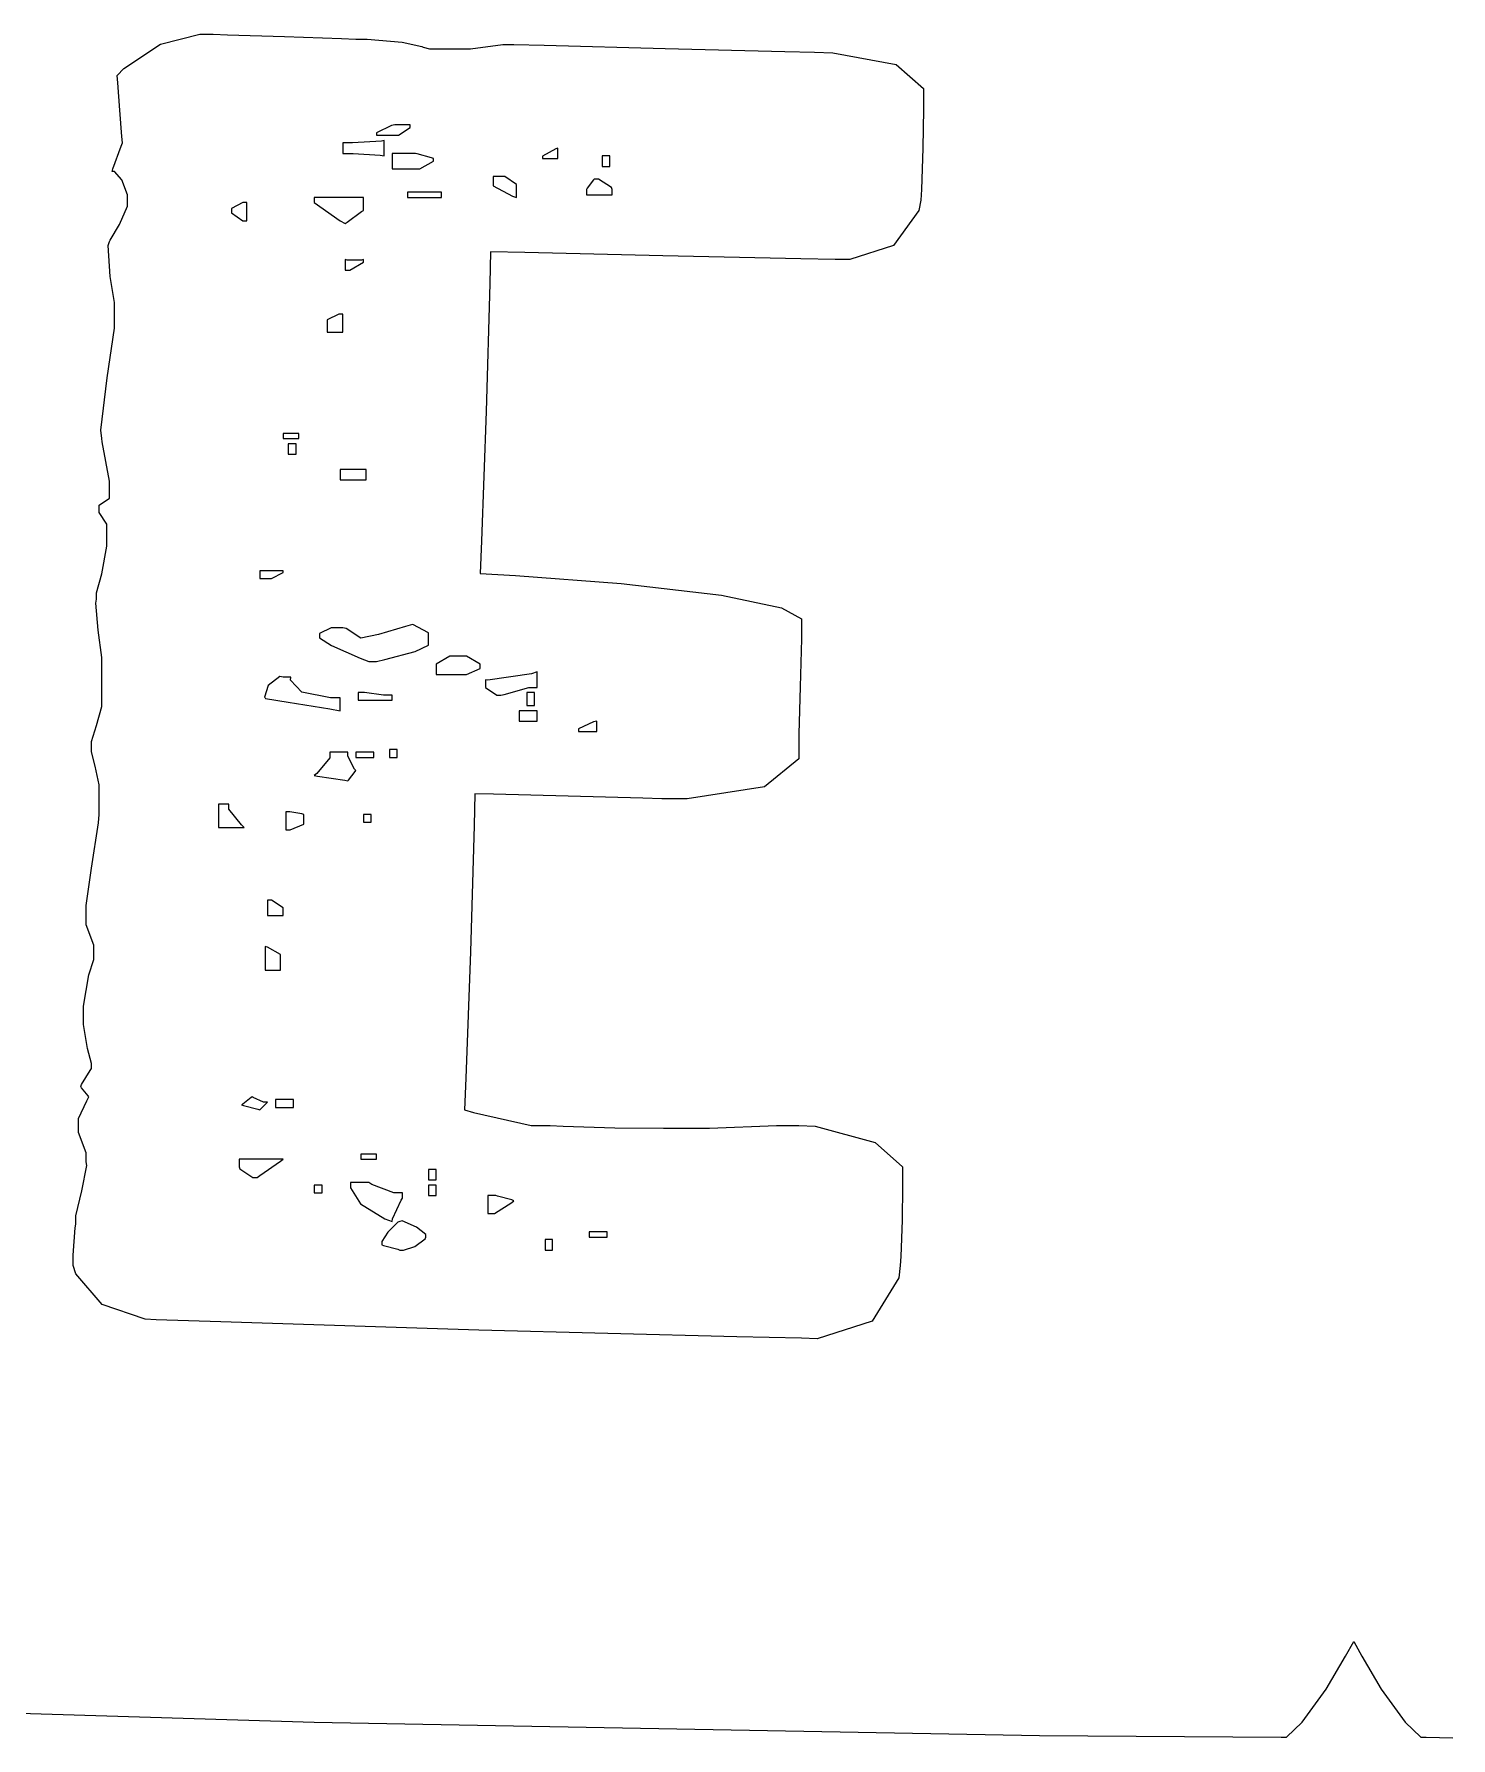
# Model space of a CAD drawing. Extents: x 71 to 283, y 22 to 328.
# Drawn here: x 154.13 to 173.41, y 21.55 to 44.73 of the extents above; entities that cross this region are included whole.
import ezdxf

# ---------------------------------------------------------------- set-up
doc = ezdxf.new("R2010")
doc.units = 0
doc.header["$MEASUREMENT"] = 0

msp = doc.modelspace()

# ---------------------------------------------------------------- linework, layer by layer
at = {"color": 7}
for points in [[(156.563, 44.7326), (156.756, 44.7241), (157.533, 44.698), (158.309, 44.6719), (158.503, 44.6624), (158.66, 44.6624), (159.133, 44.6222), (159.402, 44.5657), (159.42, 44.5562), (159.508, 44.5301), (160.063, 44.534), (160.506, 44.5904), (160.654, 44.5904), (161.069, 44.5823), (162.713, 44.5382), (164.341, 44.4955), (164.747, 44.486), (164.994, 44.4775), (165.858, 44.3177), (166.229, 43.9939), (166.229, 43.8849), (166.229, 43.7099), (166.223, 43.1807), (166.202, 42.6159), (166.194, 42.4737), (166.166, 42.3333), (165.822, 41.8578), (165.227, 41.6638), (165.03, 41.6638), (164.561, 41.6733), (162.683, 41.716), (160.805, 41.7601), (160.338, 41.7682), (160.328, 41.3371), (160.28, 39.5951), (160.213, 37.8354), (160.197, 37.3944), (160.677, 37.3669), (162.115, 37.2551), (163.481, 37.0995), (164.298, 36.9231), (164.571, 36.7743), (164.571, 36.7249), (164.571, 36.5054), (164.553, 35.8482), (164.535, 35.2089), (164.535, 34.9953), (164.535, 34.8699), (164.064, 34.4895), (163.015, 34.3256), (162.667, 34.3256), (162.41, 34.3352), (161.396, 34.3614), (160.38, 34.3876), (160.125, 34.3958), (160.116, 33.9645), (160.067, 32.2447), (160.001, 30.5249), (159.985, 30.0922), (160.107, 30.0578), (160.889, 29.88), (161.149, 29.88), (161.326, 29.8717), (162.031, 29.8511), (162.693, 29.8456), (162.913, 29.8456), (163.318, 29.8456), (164.23, 29.88), (164.535, 29.88), (164.755, 29.8717), (165.571, 29.6513), (165.946, 29.3205), (165.946, 29.2103), (165.946, 29.0559), (165.941, 28.5929), (165.92, 28.0996), (165.912, 27.9756), (165.894, 27.8088), (165.531, 27.2176), (164.782, 26.9792), (164.571, 26.9875), (163.689, 27.0054), (160.179, 27.0977), (156.669, 27.208), (155.787, 27.2342), (155.637, 27.2438), (155.05, 27.4464), (154.692, 27.8612), (154.657, 27.9756), (154.657, 28.1175), (154.684, 28.4868), (154.693, 28.5392), (154.693, 28.6522), (154.776, 28.9898), (154.842, 29.3343), (154.833, 29.3867), (154.833, 29.5107), (154.729, 29.7877), (154.729, 29.88), (154.729, 29.9779), (154.842, 30.2162), (154.869, 30.2686), (154.86, 30.2865), (154.772, 30.3926), (154.763, 30.4092), (154.772, 30.4367), (154.887, 30.6296), (154.905, 30.6558), (154.905, 30.7248), (154.851, 30.9301), (154.799, 31.2539), (154.799, 31.3614), (154.799, 31.5047), (154.869, 31.9319), (154.94, 32.14), (154.94, 32.2089), (154.94, 32.3329), (154.833, 32.6099), (154.833, 32.7022), (154.833, 32.8731), (154.908, 33.3816), (155, 33.999), (155.01, 34.1133), (155.01, 34.1933), (155.01, 34.3724), (155.01, 34.4317), (155.01, 34.5171), (154.958, 34.7707), (154.905, 34.9663), (154.905, 35.0311), (154.905, 35.1041), (154.976, 35.3219), (155.046, 35.5808), (155.046, 35.6665), (155.046, 35.7808), (155.046, 36.0384), (155.046, 36.1237), (155.046, 36.2493), (154.996, 36.6229), (154.966, 36.9895), (154.976, 37.0417), (154.976, 37.1285), (155.046, 37.3863), (155.116, 37.7624), (155.116, 37.8876), (155.116, 37.9155), (155.116, 37.9748), (155.116, 37.9938), (155.116, 38.0654), (155.01, 38.2242), (155.01, 38.2764), (155.01, 38.3205), (155.152, 38.4196), (155.152, 38.4528), (155.152, 38.6472), (155.054, 39.1844), (155.046, 39.2285), (155.036, 39.3442), (155.12, 40.054), (155.222, 40.7321), (155.222, 40.9582), (155.222, 41.0778), (155.16, 41.4348), (155.134, 41.8578), (155.152, 41.9104), (155.16, 41.9283), (155.287, 42.1404), (155.399, 42.3912), (155.399, 42.4737), (155.399, 42.5429), (155.319, 42.7482), (155.219, 42.8625), (155.186, 42.8625), (155.195, 42.8985), (155.31, 43.2072), (155.328, 43.2513), (155.319, 43.3395), (155.292, 43.6975), (155.266, 44.0711), (155.258, 44.1674), (155.346, 44.2655), (155.844, 44.5961), (156.383, 44.7326), (156.563, 44.7326)], [(158.786, 43.3557), (158.846, 43.3557), (158.986, 43.3557), (159.033, 43.3557), (159.085, 43.3557), (159.243, 43.4633), (159.243, 43.4979), (159.19, 43.4979), (159.071, 43.4979), (159.033, 43.4979), (158.988, 43.4894), (158.786, 43.3903), (158.786, 43.3557)], [(158.327, 43.2513), (158.327, 43.2167), (158.327, 43.1366), (158.327, 43.1091), (158.467, 43.1091), (158.837, 43.0844), (158.89, 43.0749), (158.89, 43.1285), (158.89, 43.247), (158.89, 43.2855), (158.855, 43.2774), (158.458, 43.2513), (158.327, 43.2513)], [(161.043, 43.0389), (161.095, 43.0389), (161.215, 43.0389), (161.255, 43.0389), (161.255, 43.0389), (161.255, 43.1451), (161.255, 43.1793), (161.228, 43.1712), (161.043, 43.0721), (161.043, 43.0389)], [(158.997, 43.1091), (158.997, 43.0569), (158.997, 42.9383), (158.997, 42.8985), (159.075, 42.8985), (159.254, 42.8985), (159.315, 42.8985), (159.375, 42.8985), (159.562, 43.0043), (159.562, 43.0389), (159.534, 43.0484), (159.341, 43.101), (159.315, 43.1091), (159.235, 43.1091), (159.056, 43.1091), (158.997, 43.1091)], [(161.855, 43.0749), (161.855, 43.0403), (161.855, 42.9602), (161.855, 42.9327), (161.881, 42.9327), (161.94, 42.9327), (161.961, 42.9327), (161.961, 42.9327), (161.961, 43.0403), (161.961, 43.0749), (161.933, 43.0749), (161.874, 43.0749), (161.855, 43.0749)], [(160.373, 42.7923), (160.373, 42.7757), (160.373, 42.7359), (160.373, 42.7221), (160.373, 42.6695), (160.637, 42.5277), (160.69, 42.5097), (160.69, 42.5097), (160.69, 42.6159), (160.69, 42.6501), (160.69, 42.6861), (160.53, 42.7923), (160.478, 42.7923), (160.452, 42.7923), (160.393, 42.7923), (160.373, 42.7923)], [(161.749, 42.7563), (161.739, 42.7482), (161.651, 42.6339), (161.642, 42.6159), (161.642, 42.5993), (161.642, 42.5595), (161.642, 42.5457), (161.731, 42.5457), (161.929, 42.5457), (161.995, 42.5457), (161.995, 42.5633), (161.995, 42.6036), (161.995, 42.6159), (161.986, 42.6434), (161.808, 42.7563), (161.749, 42.7563)], [(156.81, 42.3333), (156.81, 42.2988), (156.968, 42.1929), (157.022, 42.1929), (157.022, 42.2547), (157.022, 42.394), (157.022, 42.4395), (156.968, 42.4395), (156.81, 42.3609), (156.81, 42.3333)], [(157.938, 42.5097), (157.938, 42.4931), (157.938, 42.4533), (157.938, 42.4395), (157.938, 42.4395), (158.291, 42.1929), (158.361, 42.1569), (158.388, 42.1749), (158.582, 42.3168), (158.61, 42.3333), (158.61, 42.3774), (158.61, 42.4766), (158.61, 42.5097), (158.441, 42.5097), (158.064, 42.5097), (157.938, 42.5097)], [(159.209, 42.5799), (159.209, 42.5633), (159.209, 42.5235), (159.209, 42.5097), (159.323, 42.5097), (159.581, 42.5097), (159.668, 42.5097), (159.668, 42.5277), (159.668, 42.5676), (159.668, 42.5799), (159.552, 42.5799), (159.294, 42.5799), (159.209, 42.5799)], [(158.361, 41.6638), (158.361, 41.6292), (158.361, 41.5491), (158.361, 41.5216), (158.423, 41.5216), (158.61, 41.6292), (158.61, 41.6638), (158.582, 41.6553), (158.388, 41.6553), (158.361, 41.6638)], [(158.115, 40.816), (158.115, 40.816), (158.115, 40.7113), (158.115, 40.6756), (158.167, 40.6756), (158.287, 40.6756), (158.327, 40.6756), (158.327, 40.7377), (158.327, 40.8767), (158.327, 40.9222), (158.273, 40.9222), (158.115, 40.8436), (158.115, 40.816)], [(157.515, 39.2987), (157.515, 39.2825), (157.515, 39.2423), (157.515, 39.2285), (157.567, 39.2285), (157.687, 39.2285), (157.728, 39.2285), (157.728, 39.2465), (157.728, 39.2864), (157.728, 39.2987), (157.674, 39.2987), (157.554, 39.2987), (157.515, 39.2987)], [(157.585, 39.1583), (157.585, 39.1238), (157.585, 39.0454), (157.585, 39.0179), (157.612, 39.0179), (157.671, 39.0179), (157.692, 39.0179), (157.692, 39.0536), (157.692, 39.1322), (157.692, 39.1583), (157.664, 39.1583), (157.605, 39.1583), (157.585, 39.1583)], [(158.291, 38.8056), (158.291, 38.771), (158.291, 38.6927), (158.291, 38.6651), (158.379, 38.6651), (158.578, 38.6651), (158.644, 38.6651), (158.644, 38.7008), (158.644, 38.7795), (158.644, 38.8056), (158.556, 38.8056), (158.357, 38.8056), (158.291, 38.8056)], [(157.198, 37.4304), (157.198, 37.404), (157.198, 37.3447), (157.198, 37.3242), (157.225, 37.3242), (157.282, 37.3242), (157.303, 37.3242), (157.355, 37.3242), (157.515, 37.404), (157.515, 37.4304), (157.435, 37.4304), (157.258, 37.4304), (157.198, 37.4304)], [(158.574, 36.5125), (158.574, 36.5125), (158.371, 36.6448), (158.327, 36.6529), (158.3, 36.6529), (158.24, 36.6529), (158.221, 36.6529), (158.167, 36.6529), (158.008, 36.5746), (158.008, 36.5485), (158.008, 36.5153), (158.171, 36.412), (158.564, 36.2398), (158.68, 36.1957), (158.706, 36.1957), (158.765, 36.1957), (158.786, 36.1957), (158.9, 36.2218), (159.31, 36.3319), (159.492, 36.4148), (159.492, 36.4423), (159.492, 36.4698), (159.492, 36.5291), (159.492, 36.5485), (159.492, 36.5841), (159.278, 36.6984), (159.243, 36.6889), (159.181, 36.6723), (158.815, 36.5622), (158.574, 36.5125), (158.574, 36.5125)], [(159.596, 36.1237), (159.596, 36.0976), (159.596, 36.0398), (159.596, 36.0193), (159.684, 36.0193), (159.883, 36.0193), (159.949, 36.0193), (160.011, 36.0193), (160.197, 36.0976), (160.197, 36.1237), (160.197, 36.1597), (160.011, 36.2659), (159.949, 36.2659), (159.923, 36.2659), (159.863, 36.2659), (159.844, 36.2659), (159.782, 36.2659), (159.596, 36.1597), (159.596, 36.1237)], [(157.269, 35.7008), (157.277, 35.6926), (157.582, 35.6401), (158.149, 35.5519), (158.291, 35.5244), (158.291, 35.5685), (158.291, 35.6676), (158.291, 35.7008), (158.16, 35.7008), (157.77, 35.7766), (157.613, 35.9421), (157.621, 35.9833), (157.594, 35.9833), (157.535, 35.9833), (157.515, 35.9833), (157.471, 35.9929), (157.311, 35.869), (157.259, 35.7106), (157.269, 35.7008)], [(160.267, 35.9474), (160.267, 35.9311), (160.267, 35.8909), (160.267, 35.8771), (160.267, 35.8429), (160.424, 35.7367), (160.478, 35.7367), (160.522, 35.7463), (160.86, 35.8429), (160.973, 35.8429), (160.973, 35.8965), (160.973, 36.0151), (160.973, 36.0535), (160.893, 36.0274), (160.302, 35.9392), (160.267, 35.9474)], [(158.538, 35.771), (158.538, 35.7449), (158.538, 35.687), (158.538, 35.6665), (158.652, 35.6665), (158.91, 35.6665), (158.997, 35.6665), (158.997, 35.6842), (158.997, 35.7244), (158.997, 35.7367), (158.881, 35.7367), (158.623, 35.771), (158.538, 35.771)], [(160.831, 35.771), (160.831, 35.7269), (160.831, 35.6277), (160.831, 35.5946), (160.857, 35.5946), (160.916, 35.5946), (160.937, 35.5946), (160.937, 35.6387), (160.937, 35.7382), (160.937, 35.771), (160.909, 35.771), (160.85, 35.771), (160.831, 35.771)], [(160.726, 35.5244), (160.726, 35.5244), (160.726, 35.4196), (160.726, 35.384), (160.787, 35.384), (160.926, 35.384), (160.973, 35.384), (160.973, 35.4196), (160.973, 35.4983), (160.973, 35.5244), (160.911, 35.5244), (160.771, 35.5244), (160.726, 35.5244)], [(161.536, 35.2419), (161.598, 35.2419), (161.738, 35.2419), (161.785, 35.2419), (161.785, 35.2419), (161.785, 35.3494), (161.785, 35.384), (161.74, 35.3755), (161.536, 35.2764), (161.536, 35.2419)], [(158.151, 34.9608), (158.151, 34.8823), (157.973, 34.67), (157.938, 34.6425), (157.982, 34.6342), (158.353, 34.5819), (158.397, 34.5722), (158.405, 34.5819), (158.494, 34.6963), (158.503, 34.7128), (158.485, 34.7307), (158.397, 34.9043), (158.397, 34.9608), (158.335, 34.9608), (158.196, 34.9608), (158.151, 34.9608)], [(158.503, 34.9608), (158.503, 34.9429), (158.503, 34.903), (158.503, 34.8892), (158.564, 34.8892), (158.703, 34.8892), (158.75, 34.8892), (158.75, 34.9071), (158.75, 34.9484), (158.75, 34.9608), (158.688, 34.9608), (158.549, 34.9608), (158.503, 34.9608)], [(158.962, 34.9953), (158.962, 34.9691), (158.962, 34.9098), (158.962, 34.8892), (158.988, 34.8892), (159.046, 34.8892), (159.067, 34.8892), (159.067, 34.9167), (159.067, 34.976), (159.067, 34.9953), (159.041, 34.9953), (158.981, 34.9953), (158.962, 34.9953)], [(156.633, 34.2553), (156.633, 34.1767), (156.633, 33.9976), (156.633, 33.9369), (156.722, 33.9369), (156.92, 33.9369), (156.986, 33.9369), (156.95, 33.9728), (156.774, 34.185), (156.774, 34.2553), (156.738, 34.2553), (156.659, 34.2553), (156.633, 34.2553)], [(157.551, 34.1492), (157.551, 34.0885), (157.551, 33.9494), (157.551, 33.9025), (157.612, 33.9025), (157.798, 33.981), (157.798, 34.0072), (157.798, 34.0348), (157.798, 34.094), (157.798, 34.1133), (157.77, 34.123), (157.605, 34.1492), (157.551, 34.1492)], [(158.61, 34.1133), (158.61, 34.0872), (158.61, 34.0279), (158.61, 34.0072), (158.636, 34.0072), (158.694, 34.0072), (158.714, 34.0072), (158.714, 34.0348), (158.714, 34.094), (158.714, 34.1133), (158.688, 34.1133), (158.629, 34.1133), (158.61, 34.1133)], [(157.303, 32.9489), (157.303, 32.8965), (157.303, 32.778), (157.303, 32.7381), (157.355, 32.7381), (157.475, 32.7381), (157.515, 32.7381), (157.515, 32.756), (157.515, 32.7959), (157.515, 32.8083), (157.515, 32.8442), (157.355, 32.9489), (157.303, 32.9489)], [(157.269, 32.315), (157.269, 32.2364), (157.269, 32.0573), (157.269, 31.9967), (157.321, 31.9967), (157.439, 31.9967), (157.479, 31.9967), (157.479, 32.0408), (157.479, 32.14), (157.479, 32.1731), (157.479, 32.2089), (157.303, 32.3067), (157.269, 32.315)], [(157.092, 30.2686), (157.082, 30.2603), (156.968, 30.1721), (156.95, 30.1625), (156.977, 30.1542), (157.171, 30.1019), (157.198, 30.0922), (157.207, 30.1019), (157.293, 30.1901), (157.303, 30.1983), (157.249, 30.1983), (157.109, 30.2603), (157.092, 30.2686)], [(157.409, 30.2328), (157.409, 30.2066), (157.409, 30.1473), (157.409, 30.1267), (157.47, 30.1267), (157.609, 30.1267), (157.656, 30.1267), (157.656, 30.1542), (157.656, 30.2135), (157.656, 30.2328), (157.594, 30.2328), (157.455, 30.2328), (157.409, 30.2328)], [(158.574, 29.4928), (158.574, 29.4749), (158.574, 29.4349), (158.574, 29.4211), (158.626, 29.4211), (158.746, 29.4211), (158.786, 29.4211), (158.786, 29.439), (158.786, 29.4804), (158.786, 29.4928), (158.732, 29.4928), (158.612, 29.4928), (158.574, 29.4928)], [(156.916, 29.4211), (156.916, 29.3949), (156.916, 29.3371), (156.916, 29.3164), (156.924, 29.2902), (157.102, 29.1744), (157.163, 29.1744), (157.197, 29.202), (157.479, 29.3949), (157.515, 29.4211), (157.365, 29.4211), (157.027, 29.4211), (156.916, 29.4211)], [(159.492, 29.2806), (159.492, 29.2461), (159.492, 29.1676), (159.492, 29.14), (159.518, 29.14), (159.575, 29.14), (159.596, 29.14), (159.596, 29.1758), (159.596, 29.2544), (159.596, 29.2806), (159.57, 29.2806), (159.511, 29.2806), (159.492, 29.2806)], [(157.938, 29.0683), (157.938, 29.0421), (157.938, 28.9843), (157.938, 28.9636), (157.964, 28.9636), (158.024, 28.9636), (158.044, 28.9636), (158.044, 28.9898), (158.044, 29.0491), (158.044, 29.0683), (158.017, 29.0683), (157.958, 29.0683), (157.938, 29.0683)], [(158.433, 29.1042), (158.433, 29.0325), (158.569, 28.8134), (158.899, 28.6108), (158.997, 28.575), (159.005, 28.6108), (159.121, 28.8658), (159.139, 28.8919), (159.139, 28.9099), (159.139, 28.9512), (159.139, 28.9636), (159.023, 28.9636), (158.724, 29.078), (158.68, 29.1042), (158.618, 29.1042), (158.478, 29.1042), (158.433, 29.1042)], [(159.492, 29.0683), (159.492, 29.0683), (159.492, 28.9636), (159.492, 28.9278), (159.518, 28.9278), (159.575, 28.9278), (159.596, 28.9278), (159.596, 28.9278), (159.596, 29.0339), (159.596, 29.0683), (159.57, 29.0683), (159.511, 29.0683), (159.492, 29.0683)], [(160.302, 28.9278), (160.302, 28.8671), (160.302, 28.728), (160.302, 28.6811), (160.39, 28.6811), (160.628, 28.8313), (160.654, 28.8575), (160.628, 28.8671), (160.434, 28.9195), (160.408, 28.9278), (160.38, 28.9278), (160.321, 28.9278), (160.302, 28.9278)], [(159.103, 28.575), (159.075, 28.5667), (158.939, 28.4303), (158.856, 28.3022), (158.856, 28.2581), (158.882, 28.2498), (159.075, 28.196), (159.103, 28.1864), (159.153, 28.1864), (159.305, 28.236), (159.446, 28.3366), (159.456, 28.3628), (159.456, 28.3972), (159.331, 28.4964), (159.137, 28.5846), (159.103, 28.575)], [(161.079, 28.3283), (161.079, 28.2939), (161.079, 28.214), (161.079, 28.1864), (161.105, 28.1864), (161.163, 28.1864), (161.183, 28.1864), (161.183, 28.1864), (161.183, 28.2939), (161.183, 28.3283), (161.157, 28.3283), (161.098, 28.3283), (161.079, 28.3283)], [(161.678, 28.4345), (161.678, 28.4165), (161.678, 28.3766), (161.678, 28.3628), (161.739, 28.3628), (161.878, 28.3628), (161.925, 28.3628), (161.925, 28.3807), (161.925, 28.422), (161.925, 28.4345), (161.863, 28.4345), (161.724, 28.4345), (161.678, 28.4345)]]:
    msp.add_lwpolyline(points, close=True, dxfattribs=at)
at = {"color": 32}
msp.add_lwpolyline([(123.669, 23.2765), (132.53, 22.7362), (145.01, 22.1547), (157.937, 21.7592), (167.807, 21.5815), (171.097, 21.5553), (171.169, 21.5553), (171.385, 21.7592), (171.709, 22.2085), (171.975, 22.6577), (172.085, 22.8603), (172.085, 22.8603), (172.085, 22.8603), (172.194, 22.6577), (172.459, 22.2085), (172.784, 21.7592), (173, 21.5553), (173.073, 21.5553), (173.434, 21.547)], dxfattribs=at)

doc.saveas('drawing.dxf')
